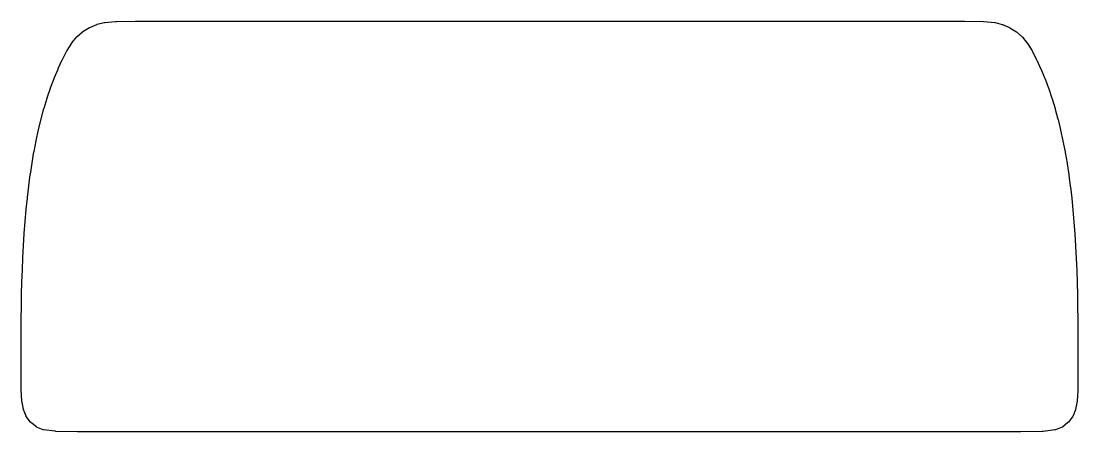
# Model space of a CAD drawing. Extents: x 1 to 182, y 0 to 70.
import ezdxf

# ---------------------------------------------------------------- set-up
doc = ezdxf.new("R2010")
doc.units = 0
doc.header["$MEASUREMENT"] = 0
doc.layers.add('Section_1', color=7, linetype='Continuous')

msp = doc.modelspace()

# ---------------------------------------------------------------- linework, layer by layer
at = {"layer": 'Section_1', "flags": 128}
msp.add_lwpolyline([(0.98, 27.78), (0.98, 27.87), (1.07, 29.86), (1.07, 29.95), (1.17, 31.94), (1.18, 32.03), (1.3, 34.01), (1.31, 34.1), (1.46, 36.07), (1.46, 36.15), (1.63, 38.11), (1.64, 38.2), (1.84, 40.14), (1.85, 40.23), (2.08, 42.15), (2.09, 42.23), (2.34, 44.14), (2.35, 44.22), (2.64, 46.1), (2.65, 46.18), (2.97, 48.04), (2.99, 48.12), (3.34, 49.94), (3.36, 50.02), (3.75, 51.82), (3.77, 51.9), (4.2, 53.66), (4.22, 53.73), (4.69, 55.46), (4.71, 55.53), (5.22, 57.22), (5.25, 57.29), (5.8, 58.94), (5.83, 59.01), (6.43, 60.61), (6.46, 60.68), (7.11, 62.24), (7.14, 62.31), (7.83, 63.81), (7.87, 63.88), (8.61, 65.33), (8.65, 65.39), (9.44, 66.69), (9.48, 66.73), (10.32, 67.76), (10.36, 67.8), (11.31, 68.62), (11.36, 68.65), (12.48, 69.34), (12.53, 69.36), (13.74, 69.88), (13.8, 69.9), (15, 70.22), (15.09, 70.22), (16.96, 70.39), (17.1, 70.39), (20.32, 70.45), (162.29, 70.45), (162.43, 70.44), (165.65, 70.39), (165.73, 70.38), (167.61, 70.22), (167.66, 70.2), (168.87, 69.88), (168.92, 69.86), (170.13, 69.34), (170.18, 69.31), (171.31, 68.62), (171.35, 68.59), (172.3, 67.76), (172.33, 67.72), (173.17, 66.69), (173.21, 66.63), (174, 65.33), (174.04, 65.27), (174.78, 63.81), (174.81, 63.75), (175.51, 62.24), (175.54, 62.17), (176.19, 60.61), (176.22, 60.54), (176.82, 58.94), (176.84, 58.87), (177.4, 57.22), (177.42, 57.15), (177.93, 55.46), (177.95, 55.38), (178.42, 53.66), (178.44, 53.58), (178.87, 51.82), (178.89, 51.74), (179.28, 49.94), (179.29, 49.86), (179.65, 48.04), (179.66, 47.96), (179.98, 46.1), (179.99, 46.02), (180.28, 44.14), (180.29, 44.05), (180.54, 42.15), (180.55, 42.07), (180.78, 40.14), (180.79, 40.05), (180.98, 38.11), (180.99, 38.03), (181.16, 36.07), (181.17, 35.98), (181.31, 34.01), (181.32, 33.92), (181.44, 31.94), (181.45, 31.85), (181.55, 29.86), (181.55, 29.77), (181.64, 27.78), (181.64, 27.69), (181.71, 25.69), (181.71, 25.6), (181.76, 23.6), (181.76, 23.51), (181.8, 21.52), (181.8, 21.43), (181.82, 19.43), (181.82, 19.35), (181.83, 17.36), (181.84, 17.27), (181.84, 15.3), (181.84, 15.21), (181.84, 13.25), (181.84, 13.16), (181.83, 11.21), (181.83, 11.12), (181.82, 9.19), (181.82, 9.11), (181.81, 7.19), (181.81, 7.12), (181.71, 5.38), (181.7, 5.32), (181.45, 3.91), (181.43, 3.86), (180.96, 2.7), (180.93, 2.66), (180.19, 1.68), (180.14, 1.65), (179.18, 0.9), (179.13, 0.87), (178.01, 0.41), (177.92, 0.4), (175.89, 0.16), (175.72, 0.15), (172.04, 0.07), (162.41, 0.07), (157.9, 0.07), (157.7, 0.07), (153.19, 0.07), (99.91, 0.07), (95.4, 0.07), (85.77, 0.07), (81.26, 0.07), (71.64, 0.07), (67.12, 0.07), (52.79, 0.07), (48.27, 0.07), (38.65, 0.07), (34.14, 0.07), (33.94, 0.07), (29.42, 0.07), (24.51, 0.07), (20, 0.07), (10.57, 0.07), (10.41, 0.07), (6.72, 0.16), (6.63, 0.17), (4.6, 0.41), (4.55, 0.43), (3.43, 0.9), (3.39, 0.93), (2.42, 1.68), (2.39, 1.72), (1.65, 2.7), (1.63, 2.75), (1.16, 3.91), (1.15, 3.97), (0.9, 5.38), (0.89, 5.46), (0.8, 7.19), (0.8, 7.28), (0.79, 9.19), (0.79, 9.28), (0.78, 11.21), (0.78, 11.3), (0.77, 13.25), (0.77, 13.33), (0.77, 15.3), (0.77, 15.38), (0.78, 17.36), (0.78, 17.45), (0.79, 19.43), (0.79, 19.52), (0.82, 21.52), (0.82, 21.6), (0.86, 23.6), (0.86, 23.69), (0.91, 25.69), (0.91, 25.78)], close=True, dxfattribs=at)

doc.saveas('drawing.dxf')
